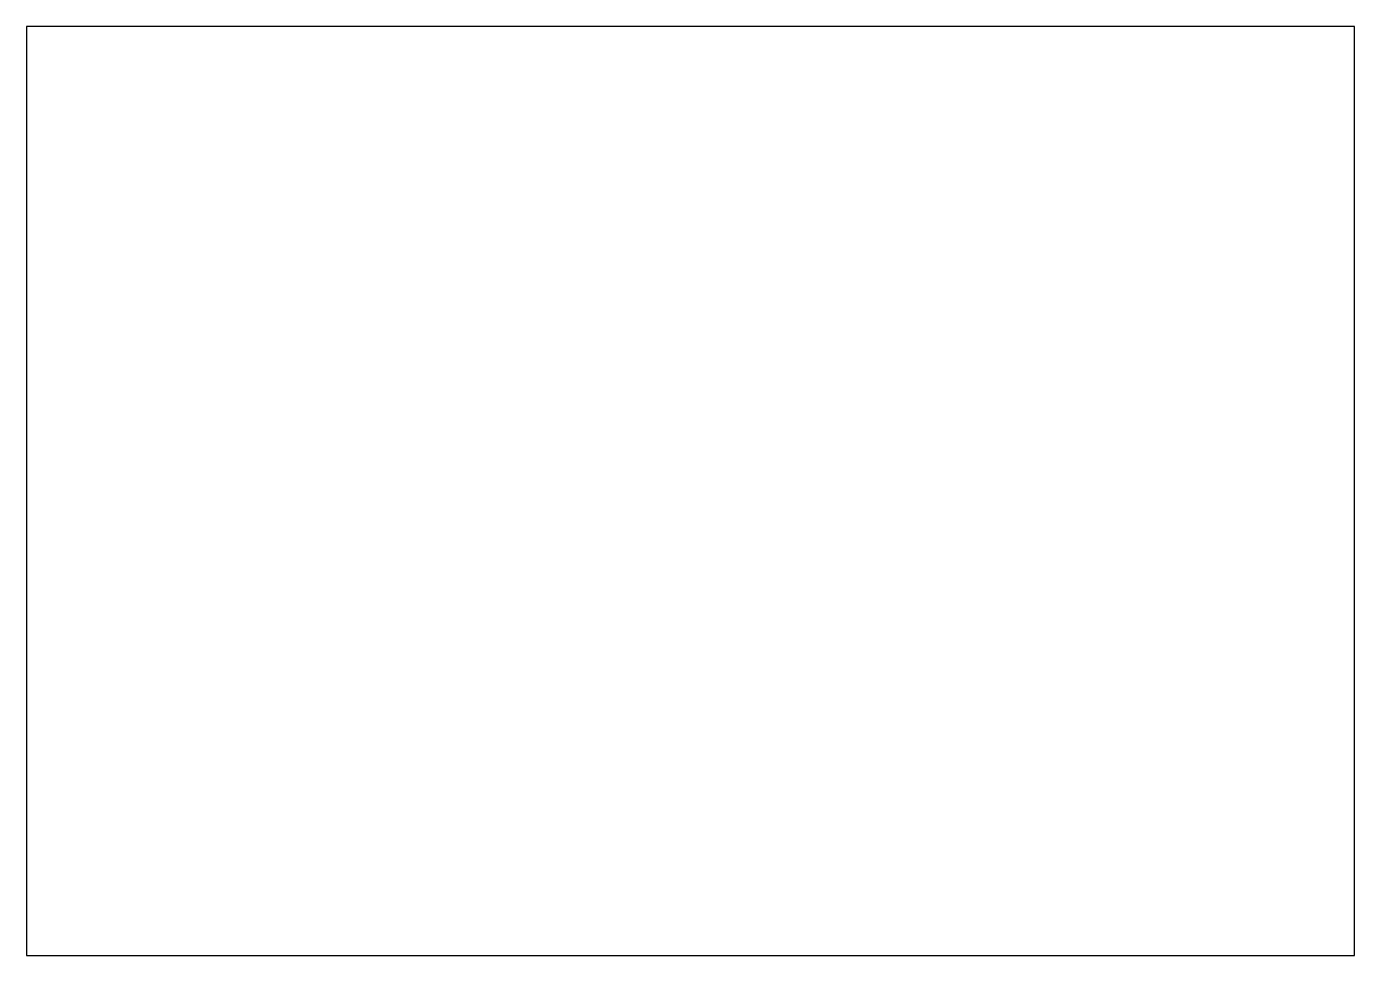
# Model space of a CAD drawing. Header units: millimetres. Extents: x 0 to 10000, y 0 to 7000.
import ezdxf

# ---------------------------------------------------------------- set-up
doc = ezdxf.new("R2010")
doc.units = ezdxf.units.MM

msp = doc.modelspace()

# ---------------------------------------------------------------- linework, layer by layer
at = {"layer": 'Architectural Walls'}
for p, q in [((10000, 7000), (0, 7000)), ((0, 7000), (0, 0)), ((10000, 0), (10000, 7000)), ((0, 0), (10000, 0))]:
    msp.add_line(p, q, dxfattribs=at)

doc.saveas('drawing.dxf')
